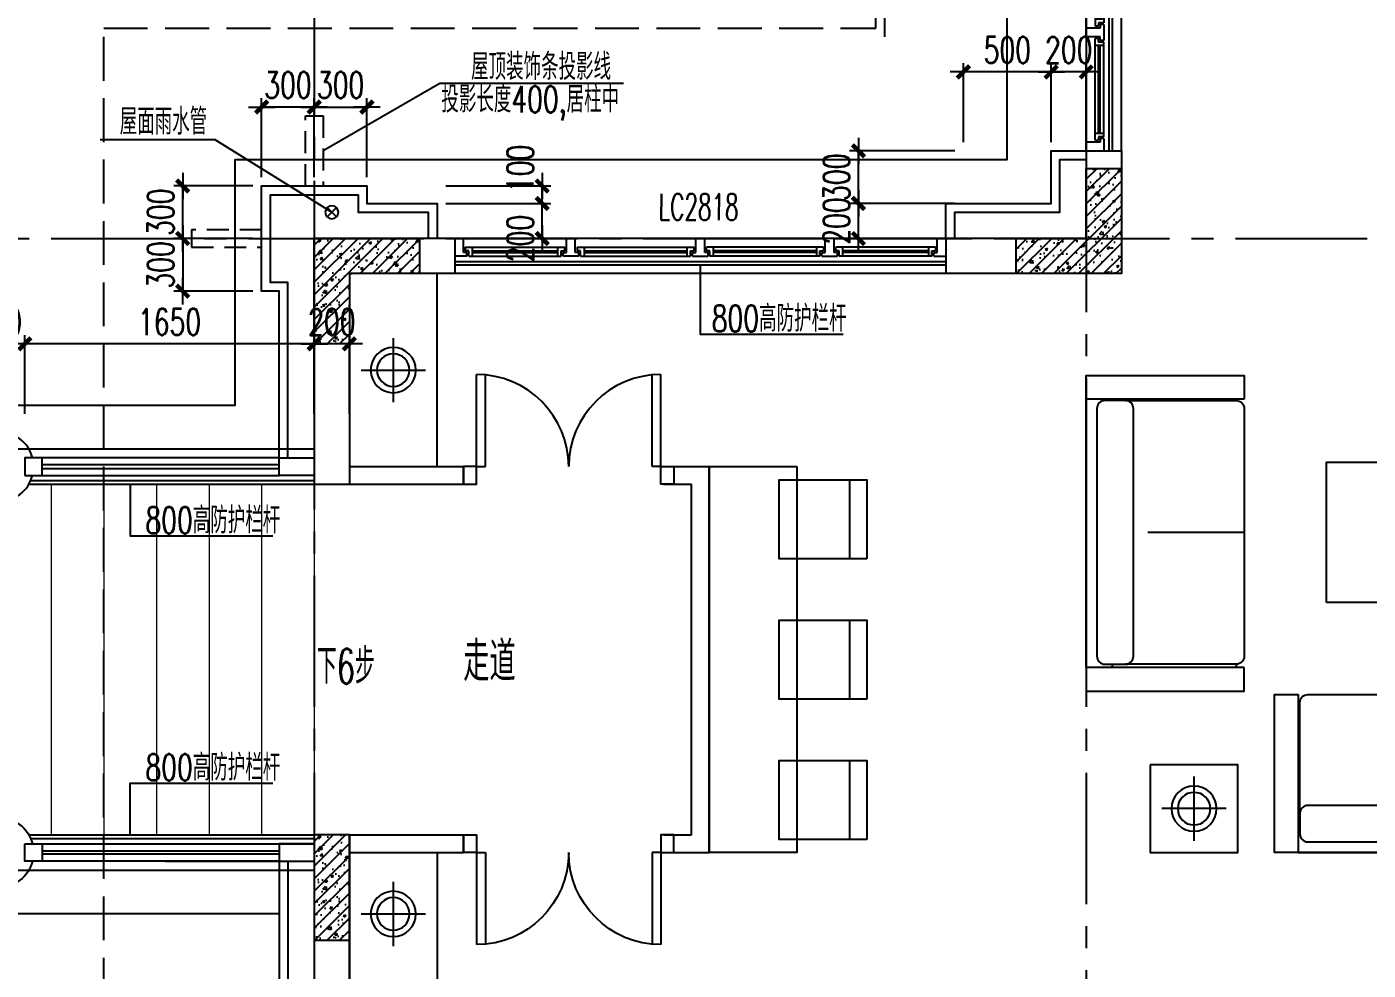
# Model space of a CAD drawing. Extents: x -395226 to -176901, y -140672 to 68263.
# Drawn here: x -259653 to -252008, y 48149 to 53527 of the extents above; entities that cross this region are included whole.
import ezdxf

# ---------------------------------------------------------------- set-up
doc = ezdxf.new("R2010")
doc.units = 0
doc.header["$LTSCALE"] = 1000
doc.header["$MEASUREMENT"] = 0
for name, pattern in [('ACAD_ISO08W100', [36, 24, -3, 6, -3]), ('DASH', [0.35, 0.25, -0.1]), ('HIDDEN', [0.375, 0.25, -0.125]), ('Plans$0$CENTER2', [1.125, 0.75, -0.125, 0.125, -0.125])]:
    doc.linetypes.add(name, pattern=pattern)
doc.layers.get('0').update_dxf_attribs({"linetype": 'CONTINUOUS'})
doc.layers.get('Defpoints').update_dxf_attribs({"linetype": 'CONTINUOUS'})
for name, color, linetype in [('A-COLUMN', 1, 'CONTINUOUS'), ('A-COLUMN-hatch', 252, 'CONTINUOUS'), ('A-DIM', 201, 'CONTINUOUS'), ('A-DOTE', 8, 'ACAD_ISO08W100'), ('A-FACADE', 5, 'CONTINUOUS'), ('A-FACADE-hatch', 252, 'CONTINUOUS'), ('A-FIN-GRAN', 34, 'CONTINUOUS'), ('A-FIN-METAL', 150, 'CONTINUOUS'), ('A-FUR', 251, 'CONTINUOUS'), ('A-LINE', 8, 'CONTINUOUS'), ('A-LVTRY', 147, 'CONTINUOUS'), ('A-NOTE', 150, 'CONTINUOUS'), ('A-RAIN', 6, 'CONTINUOUS'), ('A-ROOF', 7, 'CONTINUOUS'), ('A-TEXT-CN', 31, 'CONTINUOUS'), ('A-WALL', 2, 'CONTINUOUS'), ('A-WINDOW', 4, 'CONTINUOUS'), ('A-WINDOW-TEXT', 93, 'CONTINUOUS'), ('A-隔墙', 3, 'CONTINUOUS'), ('Plans$0$Grid', 9, 'Plans$0$CENTER2'), ('Plans$0$WALL', 3, 'CONTINUOUS')]:
    doc.layers.add(name, color=color, linetype=linetype)
doc.layers.add('A-STAIR', color=30, linetype='CONTINUOUS', lineweight=0)
doc.styles.add('_HZTXT', font='tjromans.shx', dxfattribs={"width": 0.7, "bigfont": 'tjhztxt.shx'})
doc.styles.add('DIM_FONT', font='SIMPLEX', dxfattribs={"width": 0.7, "bigfont": 'GBCBIG'})
doc.styles.add('PRC-S', font='tjromans.shx', dxfattribs={"width": 0.7, "bigfont": 'tjhztxt.shx'})
doc.dimstyles.new('DIM100', dxfattribs={"dimscale": 100, "dimtxt": 3, "dimasz": 0.01, "dimexe": 1, "dimexo": 1, "dimgap": 1, "dimtad": 1, "dimdec": 0, "dimzin": 0, "dimdsep": 46, "dimtxsty": 'DIM_FONT', "dimblk1": '_DIMX', "dimblk2": '_DIMX', "dimsah": 1, "dimcen": 0.01, "dimclrd": 256, "dimclre": 256, "dimclrt": 7, "dimadec": 0, "dimazin": 0, "dimtfac": 1, "dimtdec": 0, "dimtix": 1, "dimtmove": 2, "dimatfit": 3, "dimldrblk": '_DIMX', "dimfxl": 0, "dimtolj": 1, "dimtzin": 5, "dimarcsym": 0})

# ---------------------------------------------------------------- blocks, each defined once
blk = doc.blocks.new('Grid')
at = {"layer": 'Plans$0$Grid', "color": 8}
for p, q in [((-10948.2, 23320), (-10948.2, -15380)), ((-6548.2, 23320), (-6548.2, -15380)), ((-28198.2, 16240), (8601.8, 16240))]:
    blk.add_line(p, q, dxfattribs=at)
blk = doc.blocks.new('A$C1C6E1717')
at = {"ltscale": 1.5}
for p, q in [((0, 0), (0, -50)), ((80, -50), (0, -50)), ((0, -650), (0, -50)), ((50, -60), (50, -640)), ((50, -60), (70, -60)), ((70, -80), (70, -60)), ((80, -70), (80, -50)), ((100, -70), (80, -70)), ((100, -70), (100, 0)), ((200, 0), (200, -2000)), ((50, -100), (100, -100)), ((100, -80), (70, -80)), ((70, -100), (70, -600)), ((80, -100), (80, -600)), ((100, -80), (100, -620)), ((100, -600), (50, -600)), ((80, -650), (0, -650)), ((0, -650), (0, -700)), ((70, -640), (50, -640)), ((70, -620), (70, -640)), ((100, -620), (70, -620)), ((100, -630), (80, -630)), ((80, -630), (80, -650)), ((100, -720), (100, -630)), ((80, -700), (0, -700)), ((0, -700), (0, -1300)), ((50, -1290), (50, -710)), ((70, -710), (50, -710)), ((100, -750), (50, -750)), ((70, -730), (70, -710)), ((100, -730), (70, -730)), ((70, -1250), (70, -750)), ((80, -720), (80, -700)), ((100, -720), (80, -720)), ((80, -1250), (80, -750)), ((100, -1270), (100, -730)), ((50, -1250), (100, -1250)), ((50, -1290), (70, -1290)), ((100, -1270), (70, -1270)), ((70, -1270), (70, -1290)), ((100, -1280), (80, -1280)), ((80, -1280), (80, -1300)), ((100, -1280), (100, -1370)), ((80, -1300), (0, -1300)), ((0, -1350), (0, -1300)), ((80, -1350), (0, -1350)), ((0, -1350), (0, -1950)), ((50, -1940), (50, -1360)), ((70, -1360), (50, -1360)), ((70, -1380), (70, -1360)), ((80, -1370), (80, -1350)), ((100, -1370), (80, -1370)), ((100, -1400), (50, -1400)), ((100, -1380), (70, -1380)), ((70, -1900), (70, -1400)), ((80, -1900), (80, -1400)), ((100, -1920), (100, -1380)), ((50, -1900), (100, -1900)), ((80, -1950), (0, -1950)), ((0, -2000), (0, -1950)), ((50, -1940), (70, -1940)), ((100, -1920), (70, -1920)), ((70, -1920), (70, -1940)), ((100, -1930), (80, -1930)), ((80, -1930), (80, -1950)), ((100, -1930), (100, -2000))]:
    blk.add_line(p, q, dxfattribs=at)
blk = doc.blocks.new('_DIMX')
blk.add_line((-150, 0), (150, 0))
at = {"const_width": 50}
blk.add_lwpolyline([(-70, -70), (70, 70)], dxfattribs=at)
blk = doc.blocks.new('*D421')
at = {"layer": 'A-DIM', "lineweight": -2}
for p, q in [((-257264.8, 52519.8), (-256666.2, 52519.8)), ((-256716.2, 52320.3), (-256716.2, 52519.3)), ((-257264.8, 52319.8), (-256666.2, 52319.8))]:
    blk.add_line(p, q, dxfattribs=at)
at = {"layer": 'Defpoints', "color": 0}
for p in [(-257314.8, 52519.8), (-256716.2, 52519.8), (-257314.8, 52319.8)]:
    blk.add_point(p, dxfattribs=at)
at = {"layer": 'A-DIM', "lineweight": -2, "xscale": 0.5, "yscale": 0.5, "zscale": 0.5}
for p, rotation in [((-256716.2, 52519.8), 90), ((-256716.2, 52319.8), 270)]:
    blk.add_blockref('_DIMX', p, dxfattribs=dict(at, rotation=rotation))
at = {"layer": 'A-DIM', "insert": (-256841.2, 52319.8), "char_height": 150, "attachment_point": 5, "rotation": 90, "style": 'DIM_FONT'}
blk.add_mtext('\\A1;200', dxfattribs=at)
blk = doc.blocks.new('*D534')
at = {"layer": 'A-DIM', "lineweight": -2}
for p, q in [((-254314.9, 52869.8), (-254314.9, 53319.8)), ((-253814.9, 52869.8), (-253814.9, 53319.8)), ((-253815.4, 53269.8), (-254314.4, 53269.8))]:
    blk.add_line(p, q, dxfattribs=at)
at = {"layer": 'Defpoints', "color": 0}
for p in [(-254314.9, 53269.8), (-254314.9, 52819.8), (-253814.9, 52819.8)]:
    blk.add_point(p, dxfattribs=at)
at = {"layer": 'A-DIM', "lineweight": -2, "xscale": 0.5, "yscale": 0.5, "zscale": 0.5}
for p, rotation in [((-254314.9, 53269.8), 180.000000064083), ((-253814.9, 53269.8), 6.408305885940992e-08)]:
    blk.add_blockref('_DIMX', p, dxfattribs=dict(at, rotation=rotation))
at = {"layer": 'A-DIM', "insert": (-254064.9, 53394.8), "char_height": 150, "attachment_point": 5, "rotation": 0, "style": 'DIM_FONT'}
blk.add_mtext('\\A1;500', dxfattribs=at)
blk = doc.blocks.new('*D422')
at = {"layer": 'A-DIM', "lineweight": -2}
for p, q in [((-254913.5, 52520.3), (-254913.5, 52520.8)), ((-254364.9, 52519.8), (-254963.5, 52519.8)), ((-254913.5, 52319.8), (-254913.5, 52519.8)), ((-254364.9, 52319.8), (-254963.5, 52319.8)), ((-254913.5, 52319.3), (-254913.5, 52318.8))]:
    blk.add_line(p, q, dxfattribs=at)
at = {"layer": 'Defpoints', "color": 0}
for p in [(-254913.5, 52519.8), (-254314.9, 52519.8), (-254314.9, 52319.8)]:
    blk.add_point(p, dxfattribs=at)
at = {"layer": 'A-DIM', "lineweight": -2, "xscale": 0.5, "yscale": 0.5, "zscale": 0.5}
for p, rotation in [((-254913.5, 52519.8), 270), ((-254913.5, 52319.8), 90)]:
    blk.add_blockref('_DIMX', p, dxfattribs=dict(at, rotation=rotation))
at = {"layer": 'A-DIM', "insert": (-255038.5, 52419.8), "char_height": 150, "attachment_point": 5, "rotation": 90, "style": 'DIM_FONT'}
blk.add_mtext('\\A1;200', dxfattribs=at)
blk = doc.blocks.new('*D423')
at = {"layer": 'A-DIM', "lineweight": -2}
for p, q in [((-253814.9, 52869.8), (-253814.9, 53319.8)), ((-253614.9, 52869.8), (-253614.9, 53319.8)), ((-253815.4, 53269.8), (-253815.9, 53269.8)), ((-253614.9, 53269.8), (-253814.9, 53269.8)), ((-253614.4, 53269.8), (-253613.9, 53269.8))]:
    blk.add_line(p, q, dxfattribs=at)
at = {"layer": 'Defpoints', "color": 0}
for p in [(-253814.9, 53269.8), (-253814.9, 52819.8), (-253614.9, 52819.8)]:
    blk.add_point(p, dxfattribs=at)
at = {"layer": 'A-DIM', "lineweight": -2, "xscale": 0.5, "yscale": 0.5, "zscale": 0.5}
for p, rotation in [((-253814.9, 53269.8), 3.319211598912855e-08), ((-253614.9, 53269.8), 180.0000000331922)]:
    blk.add_blockref('_DIMX', p, dxfattribs=dict(at, rotation=rotation))
at = {"layer": 'A-DIM', "insert": (-253714.9, 53394.8), "char_height": 150, "attachment_point": 5, "rotation": 0, "style": 'DIM_FONT'}
blk.add_mtext('\\A1;200', dxfattribs=at)
blk = doc.blocks.new('*D533')
at = {"layer": 'A-DIM', "lineweight": -2}
for p, q in [((-254364.9, 52819.8), (-254963.5, 52819.8)), ((-254913.5, 52820.3), (-254913.5, 52820.8)), ((-254913.5, 52519.8), (-254913.5, 52819.8)), ((-254364.9, 52519.8), (-254963.5, 52519.8)), ((-254913.5, 52519.3), (-254913.5, 52518.8))]:
    blk.add_line(p, q, dxfattribs=at)
at = {"layer": 'Defpoints', "color": 0}
for p in [(-254913.5, 52819.8), (-254314.9, 52819.8), (-254314.9, 52519.8)]:
    blk.add_point(p, dxfattribs=at)
at = {"layer": 'A-DIM', "lineweight": -2, "xscale": 0.5, "yscale": 0.5, "zscale": 0.5}
for p, rotation in [((-254913.5, 52819.8), 270), ((-254913.5, 52519.8), 90)]:
    blk.add_blockref('_DIMX', p, dxfattribs=dict(at, rotation=rotation))
at = {"layer": 'A-DIM', "insert": (-255038.5, 52669.8), "char_height": 150, "attachment_point": 5, "rotation": 90, "style": 'DIM_FONT'}
blk.add_mtext('\\A1;300', dxfattribs=at)
blk = doc.blocks.new('*D1033')
at = {"layer": 'A-DIM', "lineweight": -2}
for p, q in [((-257264.8, 52619.8), (-256666.2, 52619.8)), ((-256716.2, 52620.3), (-256716.2, 52620.8)), ((-256716.2, 52519.8), (-256716.2, 52619.8)), ((-257264.8, 52519.8), (-256666.2, 52519.8)), ((-256716.2, 52519.3), (-256716.2, 52518.8))]:
    blk.add_line(p, q, dxfattribs=at)
at = {"layer": 'Defpoints', "color": 0}
for p in [(-257314.8, 52619.8), (-256716.2, 52619.8), (-257314.8, 52519.8)]:
    blk.add_point(p, dxfattribs=at)
at = {"layer": 'A-DIM', "lineweight": -2, "xscale": 0.5, "yscale": 0.5, "zscale": 0.5}
for p, rotation in [((-256716.2, 52619.8), 270), ((-256716.2, 52519.8), 90)]:
    blk.add_blockref('_DIMX', p, dxfattribs=dict(at, rotation=rotation))
at = {"layer": 'A-DIM', "insert": (-256841.2, 52719.8), "char_height": 150, "attachment_point": 5, "rotation": 90, "style": 'DIM_FONT'}
blk.add_mtext('\\A1;100', dxfattribs=at)
blk = doc.blocks.new('*D106')
at = {"layer": 'A-DIM', "lineweight": -2}
for p, q in [((-258364.9, 52319.8), (-258814.9, 52319.8)), ((-258764.9, 52320.3), (-258764.9, 52320.8)), ((-258764.9, 52319.8), (-258764.9, 52019.8)), ((-258364.9, 52019.8), (-258814.9, 52019.8)), ((-258764.9, 52019.3), (-258764.9, 52018.8))]:
    blk.add_line(p, q, dxfattribs=at)
at = {"layer": 'Defpoints', "color": 0}
for p in [(-258314.9, 52319.8), (-258764.9, 52019.8), (-258314.9, 52019.8)]:
    blk.add_point(p, dxfattribs=at)
at = {"layer": 'A-DIM', "lineweight": -2, "xscale": 0.5, "yscale": 0.5, "zscale": 0.5}
for p, rotation in [((-258764.9, 52319.8), 270), ((-258764.9, 52019.8), 90)]:
    blk.add_blockref('_DIMX', p, dxfattribs=dict(at, rotation=rotation))
at = {"layer": 'A-DIM', "insert": (-258889.9, 52169.8), "char_height": 150, "attachment_point": 5, "rotation": 90, "style": 'DIM_FONT'}
blk.add_mtext('\\A1;300', dxfattribs=at)
blk = doc.blocks.new('RAIN PIPE@100x100')
for p, q in [((-26.5, -26.5), (26.5, 26.5)), ((-26.5, 26.5), (26.5, -26.5))]:
    blk.add_line(p, q)
blk.add_circle((0, 0), 37.5)
blk = doc.blocks.new('A$C2EB04E01')
at = {"ltscale": 1.5}
for p, q in [((100, 0), (150, 0)), ((150, -80), (150, 0)), ((737.3, 0), (150, 0)), ((737.3, -80), (737.3, 0)), ((737.3, 0), (787.3, 0)), ((787.3, -80), (787.3, 0)), ((1474.7, 0), (787.3, 0)), ((1474.7, -80), (1474.7, 0)), ((1524.7, 0), (1474.7, 0)), ((1524.7, -80), (1524.7, 0)), ((1524.7, 0), (2212, 0)), ((2212, -80), (2212, 0)), ((2262, 0), (2212, 0)), ((2262, -80), (2262, 0)), ((2262, 0), (2850, 0)), ((2850, -80), (2850, 0)), ((2900, 0), (2850, 0)), ((160, -50), (727.3, -50)), ((160, -50), (160, -70)), ((180, -70), (160, -70)), ((180, -100), (180, -70)), ((200, -50), (200, -100)), ((200, -70), (687.3, -70)), ((687.3, -100), (687.3, -50)), ((707.3, -70), (727.3, -70)), ((707.3, -100), (707.3, -70)), ((727.3, -70), (727.3, -50)), ((797.3, -50), (1464.7, -50)), ((797.3, -50), (797.3, -70)), ((817.3, -70), (797.3, -70)), ((817.3, -100), (817.3, -70)), ((837.3, -50), (837.3, -100)), ((837.3, -70), (1424.7, -70)), ((1424.7, -100), (1424.7, -50)), ((1444.7, -70), (1464.7, -70)), ((1444.7, -100), (1444.7, -70)), ((1464.7, -70), (1464.7, -50)), ((2202, -50), (1534.7, -50)), ((1534.7, -70), (1534.7, -50)), ((1554.7, -70), (1534.7, -70)), ((1554.7, -100), (1554.7, -70)), ((1574.7, -100), (1574.7, -50)), ((2162, -70), (1574.7, -70)), ((2162, -50), (2162, -100)), ((2182, -100), (2182, -70)), ((2182, -70), (2202, -70)), ((2202, -50), (2202, -70)), ((2840, -50), (2272, -50)), ((2272, -70), (2272, -50)), ((2292, -70), (2272, -70)), ((2292, -100), (2292, -70)), ((2312, -100), (2312, -50)), ((2800, -70), (2312, -70)), ((2800, -50), (2800, -100)), ((2820, -100), (2820, -70)), ((2820, -70), (2840, -70)), ((2840, -50), (2840, -70)), ((170, -100), (100, -100)), ((170, -80), (150, -80)), ((170, -100), (170, -80)), ((180, -100), (707.3, -100)), ((200, -80), (687.3, -80)), ((717.3, -100), (717.3, -80)), ((717.3, -80), (737.3, -80)), ((807.3, -100), (717.3, -100)), ((807.3, -80), (787.3, -80)), ((807.3, -100), (807.3, -80)), ((817.3, -100), (1444.7, -100)), ((837.3, -80), (1424.7, -80)), ((1454.7, -100), (1454.7, -80)), ((1454.7, -80), (1474.7, -80)), ((1454.7, -100), (1544.7, -100)), ((1544.7, -80), (1524.7, -80)), ((1544.7, -100), (1544.7, -80)), ((2182, -100), (1554.7, -100)), ((2162, -80), (1574.7, -80)), ((2192, -100), (2192, -80)), ((2192, -80), (2212, -80)), ((2192, -100), (2282, -100)), ((2282, -80), (2262, -80)), ((2282, -100), (2282, -80)), ((2820, -100), (2292, -100)), ((2800, -80), (2312, -80)), ((2830, -100), (2830, -80)), ((2830, -80), (2850, -80)), ((2830, -100), (2900, -100)), ((2900, -200), (100, -200))]:
    blk.add_line(p, q, dxfattribs=at)
blk = doc.blocks.new('A$C052B07B1')
at = {"layer": 'A-FIN-GRAN'}
for start, end in [(104.47751, 255.52249), (284.47751, 75.52249)]:
    blk.add_arc((0, 0), 200, start, end, dxfattribs=at)
at = {"layer": 'A-WINDOW'}
for points in [[(-50, 250), (-50, 150), (50, 150), (50, 250)], [(-50, -150), (-50, -250), (50, -250), (50, -150)]]:
    blk.add_lwpolyline(points, close=True, dxfattribs=at)
blk = doc.blocks.new('*D431')
at = {"layer": 'A-DIM', "lineweight": -2}
for p, q in [((-258014.9, 51319.8), (-258014.9, 51769.8)), ((-257814.9, 51319.8), (-257814.9, 51769.8)), ((-258015.4, 51719.8), (-258015.9, 51719.8)), ((-257814.9, 51719.8), (-258014.9, 51719.8)), ((-257814.4, 51719.8), (-257813.9, 51719.8))]:
    blk.add_line(p, q, dxfattribs=at)
at = {"layer": 'Defpoints', "color": 0}
for p in [(-258014.9, 51719.8), (-258014.9, 51269.8), (-257814.9, 51269.8)]:
    blk.add_point(p, dxfattribs=at)
at = {"layer": 'A-DIM', "lineweight": -2, "xscale": 0.5, "yscale": 0.5, "zscale": 0.5}
for p, rotation in [((-258014.9, 51719.8), 8.335597709179586e-11), ((-257814.9, 51719.8), 180.0000000000834)]:
    blk.add_blockref('_DIMX', p, dxfattribs=dict(at, rotation=rotation))
at = {"layer": 'A-DIM', "insert": (-257914.9, 51844.8), "char_height": 150, "attachment_point": 5, "style": 'DIM_FONT'}
blk.add_mtext('\\A1;200', dxfattribs=at)
blk = doc.blocks.new('*D432')
at = {"layer": 'A-DIM', "lineweight": -2}
for p, q in [((-259664.9, 51319.8), (-259664.9, 51769.8)), ((-258014.9, 51319.8), (-258014.9, 51769.8)), ((-258015.4, 51719.8), (-259664.4, 51719.8))]:
    blk.add_line(p, q, dxfattribs=at)
at = {"layer": 'Defpoints', "color": 0}
for p in [(-259664.9, 51719.8), (-259664.9, 51269.8), (-258014.9, 51269.8)]:
    blk.add_point(p, dxfattribs=at)
at = {"layer": 'A-DIM', "lineweight": -2, "xscale": 0.5, "yscale": 0.5, "zscale": 0.5}
for p, rotation in [((-259664.9, 51719.8), 180.0000000000278), ((-258014.9, 51719.8), 2.781774810500792e-11)]:
    blk.add_blockref('_DIMX', p, dxfattribs=dict(at, rotation=rotation))
at = {"layer": 'A-DIM', "insert": (-258839.9, 51844.8), "char_height": 150, "attachment_point": 5, "style": 'DIM_FONT'}
blk.add_mtext('\\A1;1650', dxfattribs=at)
blk = doc.blocks.new('*D433')
at = {"layer": 'A-DIM', "lineweight": -2}
for p, q in [((-259964.9, 51319.8), (-259964.9, 51769.8)), ((-259664.9, 51319.8), (-259664.9, 51769.8)), ((-259965.4, 51719.8), (-259965.9, 51719.8)), ((-259664.9, 51719.8), (-259964.9, 51719.8)), ((-259664.4, 51719.8), (-259663.9, 51719.8))]:
    blk.add_line(p, q, dxfattribs=at)
at = {"layer": 'Defpoints', "color": 0}
for p in [(-259964.9, 51719.8), (-259964.9, 51269.8), (-259664.9, 51269.8)]:
    blk.add_point(p, dxfattribs=at)
at = {"layer": 'A-DIM', "lineweight": -2, "xscale": 0.5, "yscale": 0.5, "zscale": 0.5}
for p, rotation in [((-259964.9, 51719.8), 3.613110118142555e-11), ((-259664.9, 51719.8), 180.0000000000361)]:
    blk.add_blockref('_DIMX', p, dxfattribs=dict(at, rotation=rotation))
at = {"layer": 'A-DIM', "insert": (-259814.9, 51844.8), "char_height": 150, "attachment_point": 5, "style": 'DIM_FONT'}
blk.add_mtext('\\A1;300', dxfattribs=at)
blk = doc.blocks.new('Columes_2F')
at = {"layer": 'A-COLUMN-hatch'}
h = blk.add_hatch(dxfattribs=at)
h.set_pattern_fill('钢筋混凝土', color=256, scale=20, style=0)
h.set_pattern_definition([(45, (1570.62, 26840), (-35.3553, 35.3553), []), (50, (1570.62, 26840), (143.452, -12.55), [15, -165]), (355, (1570.62, 26840), (-27.75, 150.438), [12, -132]), (100.451, (1582.57, 26838.95), (115.702, 137.888), [12.748, -140.228]), (46.184, (1570.62, 26880), (213.45, -33.104), [22.5, -247.5]), (96.636, (1588.4, 26877.24), (186.93, 194.824), [19.12, -210.343]), (351.184, (1570.62, 26880), (186.93, 194.824), [18, -198]), (21, (1590.62, 26870), (119.381, -80.524), [15, -165]), (326, (1590.62, 26870), (48.663, 145.03), [12, -132]), (71.451, (1600.57, 26863.29), (168.045, 64.506), [12.748, -140.228]), (37.5, (1570.62, 26840), (2.432, 66.5788), [0, -130.4, 0, -134, 0, -132.5]), (7.5, (1570.62, 26840), (52.614, 78.8823), [0, -76.4, 0, -127.4, 0, -50.5]), (327.5, (1526.02, 26840), (106.7645, -4.511), [0, -50, 0, -156, 0, -207]), (317.5, (1506.02, 26840), (116.637, 20.021), [0, -65, 0, -103.6, 0, -147])])
h.paths.add_polyline_path([(2170.6, 27440), (2170.6, 26840), (1570.6, 26840), (1570.6, 27040), (1970.6, 27040), (1970.6, 27440)])
h = blk.add_hatch(dxfattribs=at)
h.set_pattern_fill('钢筋混凝土', color=256, scale=20, style=0)
h.set_pattern_definition([(45, (-2429.38, 26440), (-35.3553, 35.3553), []), (50, (-2429.38, 26440), (143.452, -12.55), [15, -165]), (355, (-2429.38, 26440), (-27.75, 150.438), [12, -132]), (100.451, (-2417.43, 26438.95), (115.702, 137.888), [12.748, -140.228]), (46.184, (-2429.38, 26480), (213.45, -33.104), [22.5, -247.5]), (96.636, (-2411.6, 26477.24), (186.93, 194.824), [19.12, -210.343]), (351.184, (-2429.38, 26480), (186.93, 194.824), [18, -198]), (21, (-2409.38, 26470), (119.381, -80.524), [15, -165]), (326, (-2409.38, 26470), (48.663, 145.03), [12, -132]), (71.451, (-2399.43, 26463.29), (168.045, 64.506), [12.748, -140.228]), (37.5, (-2429.38, 26440), (2.432, 66.5788), [0, -130.4, 0, -134, 0, -132.5]), (7.5, (-2429.38, 26440), (52.614, 78.8823), [0, -76.4, 0, -127.4, 0, -50.5]), (327.5, (-2473.98, 26440), (106.7645, -4.511), [0, -50, 0, -156, 0, -207]), (317.5, (-2493.98, 26440), (116.637, 20.021), [0, -65, 0, -103.6, 0, -147])])
h.paths.add_polyline_path([(-2429.4, 26440), (-2429.4, 27040), (-1829.4, 27040), (-1829.4, 26840), (-2229.4, 26840), (-2229.4, 26440)])
h = blk.add_hatch(dxfattribs=at)
h.set_pattern_fill('钢筋混凝土', color=256, scale=20, style=0)
h.set_pattern_definition([(45, (-2429.38, 23040), (-35.3553, 35.3553), []), (50, (-2429.38, 23040), (143.452, -12.55), [15, -165]), (355, (-2429.38, 23040), (-27.75, 150.44), [12, -132]), (100.451, (-2417.43, 23038.95), (115.702, 137.888), [12.748, -140.228]), (46.184, (-2429.38, 23080), (213.45, -33.104), [22.5, -247.5]), (96.636, (-2411.6, 23077.24), (186.93, 194.82), [19.12, -210.34]), (351.184, (-2429.38, 23080), (186.93, 194.82), [18, -198]), (21, (-2409.38, 23070), (119.381, -80.524), [15, -165]), (326, (-2409.38, 23070), (48.663, 145.03), [12, -132]), (71.451, (-2399.43, 23063.29), (168.045, 64.506), [12.748, -140.228]), (37.5, (-2429.38, 23040), (2.432, 66.5788), [0, -130.4, 0, -134, 0, -132.5]), (7.5, (-2429.38, 23040), (52.614, 78.882), [0, -76.4, 0, -127.4, 0, -50.5]), (327.5, (-2473.98, 23040), (106.7645, -4.511), [0, -50, 0, -156, 0, -207]), (317.5, (-2493.98, 23040), (116.637, 20.021), [0, -65, 0, -103.6, 0, -147])])
h.paths.add_polyline_path([(-2429.4, 23040), (-2229.4, 23040), (-2229.4, 23640), (-2429.4, 23640)])
for points in [[(2170.6, 27440), (2170.6, 26840), (1570.6, 26840), (1570.6, 27040), (1970.6, 27040), (1970.6, 27440)], [(-2429.4, 26440), (-2429.4, 27040), (-1829.4, 27040), (-1829.4, 26840), (-2229.4, 26840), (-2229.4, 26440)], [(-2429.4, 23040), (-2229.4, 23040), (-2229.4, 23640), (-2429.4, 23640)]]:
    blk.add_lwpolyline(points, close=True)
blk = doc.blocks.new('Plans$0$bedside_lamp')
for p, q in [((156074.6, 2667), (156074.6, 3033)), ((155891.5, 2850), (156257.6, 2850))]:
    blk.add_line(p, q)
for radius in [129, 93]:
    blk.add_circle((156074.6, 2850), radius)
blk = doc.blocks.new('Plans$0$A$C539A1996')
for p, q in [((-2019.9, -579), (-2019.9, 321)), ((-489.9, -579), (-489.9, 321)), ((-2019.9, 173.2), (-2010.8, 173.2)), ((-508.5, 173.2), (-489.9, 173.2)), ((-1259.7, -579), (-1259.7, -30.5)), ((-2010.8, -534), (-2019.9, -534))]:
    blk.add_line(p, q)
for points in [[(-489.9, 321), (-2154.9, 321), (-2154.9, -579), (-2019.9, -579)], [(-2019.9, 321), (-354.9, 321), (-354.9, -579), (-489.9, -579)], [(-508.5, -534), (-489.9, -534)]]:
    blk.add_lwpolyline(points)
blk.add_lwpolyline([(-2010.8, 97.2), (-2010.8, 215.3, -0.414214), (-1965.8, 260.3), (-553.5, 260.3, -0.414214), (-508.5, 215.3), (-508.5, 97.2, -0.414214), (-553.5, 52.2), (-1965.8, 52.2, -0.414214)], format="xyb", close=True)
blk.add_lwpolyline([(-2010.8, 97.2), (-2010.8, -534, 0.414214), (-1965.8, -579), (-553.5, -579, 0.414214), (-508.5, -534), (-508.5, 97.2)], format="xyb")
blk = doc.blocks.new('D12')
for p, q in [((75, 0), (75, 525)), ((125, 0), (125, 522.6)), ((1075, 0), (1075, 522.6)), ((1125, 0), (1125, 525)), ((75, 0), (125, 0)), ((1125, 0), (1075, 0))]:
    blk.add_line(p, q)
for points in [[(75, 0), (0, 0), (0, -100), (75, -100)], [(1125, 0), (1200, 0), (1200, -100), (1125, -100)]]:
    blk.add_lwpolyline(points, close=True)
for centre, start, end in [((75, 0), 0, 90), ((1125, 0), 90, 180)]:
    blk.add_arc(centre, 525, start, end)
blk = doc.blocks.new('*D107')
at = {"layer": 'A-DIM', "lineweight": -2}
for p, q in [((-258364.9, 52619.8), (-258814.9, 52619.8)), ((-258764.9, 52620.3), (-258764.9, 52620.8)), ((-258764.9, 52319.8), (-258764.9, 52619.8)), ((-258364.9, 52319.8), (-258814.9, 52319.8)), ((-258764.9, 52319.3), (-258764.9, 52318.8))]:
    blk.add_line(p, q, dxfattribs=at)
at = {"layer": 'Defpoints', "color": 0}
for p in [(-258764.9, 52619.8), (-258314.9, 52619.8), (-258314.9, 52319.8)]:
    blk.add_point(p, dxfattribs=at)
at = {"layer": 'A-DIM', "lineweight": -2, "xscale": 0.5, "yscale": 0.5, "zscale": 0.5}
for p, rotation in [((-258764.9, 52619.8), 270), ((-258764.9, 52319.8), 90)]:
    blk.add_blockref('_DIMX', p, dxfattribs=dict(at, rotation=rotation))
at = {"layer": 'A-DIM', "insert": (-258889.9, 52469.8), "char_height": 150, "attachment_point": 5, "rotation": 90, "style": 'DIM_FONT'}
blk.add_mtext('\\A1;300', dxfattribs=at)
blk = doc.blocks.new('*D535')
at = {"layer": 'A-DIM', "lineweight": -2}
for p, q in [((-258015.4, 53069.8), (-258015.9, 53069.8)), ((-258014.9, 52669.8), (-258014.9, 53119.8)), ((-258014.9, 53069.8), (-257714.9, 53069.8)), ((-257714.9, 52669.8), (-257714.9, 53119.8)), ((-257714.4, 53069.8), (-257713.9, 53069.8))]:
    blk.add_line(p, q, dxfattribs=at)
at = {"layer": 'Defpoints', "color": 0}
for p in [(-257714.9, 53069.8), (-258014.9, 52619.8), (-257714.9, 52619.8)]:
    blk.add_point(p, dxfattribs=at)
at = {"layer": 'A-DIM', "lineweight": -2, "xscale": 0.5, "yscale": 0.5, "zscale": 0.5}
blk.add_blockref('_DIMX', (-258014.9, 53069.8), dxfattribs=at)
at = {"layer": 'A-DIM', "lineweight": -2, "xscale": 0.5, "yscale": 0.5, "zscale": 0.5, "rotation": 180}
blk.add_blockref('_DIMX', (-257714.9, 53069.8), dxfattribs=at)
at = {"layer": 'A-DIM', "insert": (-257864.9, 53194.8), "char_height": 150, "attachment_point": 5, "style": 'DIM_FONT'}
blk.add_mtext('\\A1;300', dxfattribs=at)
blk = doc.blocks.new('*D536')
at = {"layer": 'A-DIM', "lineweight": -2}
for p, q in [((-258315.4, 53069.8), (-258315.9, 53069.8)), ((-258314.9, 52669.8), (-258314.9, 53119.8)), ((-258014.9, 53069.8), (-258314.9, 53069.8)), ((-258014.9, 52669.8), (-258014.9, 53119.8)), ((-258014.4, 53069.8), (-258013.9, 53069.8))]:
    blk.add_line(p, q, dxfattribs=at)
at = {"layer": 'Defpoints', "color": 0}
for p in [(-258314.9, 53069.8), (-258314.9, 52619.8), (-258014.9, 52619.8)]:
    blk.add_point(p, dxfattribs=at)
at = {"layer": 'A-DIM', "lineweight": -2, "xscale": 0.5, "yscale": 0.5, "zscale": 0.5}
for p, rotation in [((-258314.9, 53069.8), 359.9999999990773), ((-258014.9, 53069.8), 179.9999999990773)]:
    blk.add_blockref('_DIMX', p, dxfattribs=dict(at, rotation=rotation))
at = {"layer": 'A-DIM', "insert": (-258164.9, 53194.8), "char_height": 150, "attachment_point": 5, "style": 'DIM_FONT'}
blk.add_mtext('\\A1;300', dxfattribs=at)

msp = doc.modelspace()

# ---------------------------------------------------------------- linework, layer by layer
msp.add_lwpolyline([(-258014.9, 48869.8), (-258214.9, 48869.8), (-258214.9, 48769.8), (-258014.9, 48769.8)])
at = {"layer": 'A-FACADE', "linetype": 'HIDDEN', "ltscale": 0.5}
for points in [[(-258064.8, 52619.8), (-258064.8, 53019.8), (-257964.8, 53019.8), (-257964.8, 52619.8)], [(-258314.8, 52369.8), (-258714.8, 52369.8), (-258714.8, 52269.8), (-258314.8, 52269.8)]]:
    msp.add_lwpolyline(points, dxfattribs=at)
at = {"layer": 'A-FACADE-hatch'}
msp.add_line((-254764.9, 54269.8), (-254764.9, 53469.8), dxfattribs=at)
at = {"layer": 'A-FIN-GRAN'}
for points in [[(-254414.6, 52319.8), (-254414.6, 52519.8), (-253814.9, 52519.8), (-253814.9, 52819.8), (-253614.9, 52819.8)], [(-254364.6, 52319.8), (-254364.6, 52469.8), (-253764.9, 52469.8), (-253764.9, 52769.8), (-253614.9, 52769.8)], [(-258214.9, 51069.8), (-258214.9, 52019.8), (-258314.9, 52019.8), (-258314.9, 52619.8), (-257714.9, 52619.8), (-257714.9, 52519.8), (-257314.9, 52519.8), (-257314.9, 52319.8)], [(-258164.9, 51069.8), (-258164.9, 52069.8), (-258264.9, 52069.8), (-258264.9, 52569.8), (-257764.9, 52569.8), (-257764.9, 52469.8), (-257364.9, 52469.8), (-257364.9, 52319.8)], [(-258214.9, 48769.8), (-258214.9, 46169.8), (-258214.9, 46169.8), (-258214.9, 45619.8), (-258314.9, 45619.8), (-258314.9, 45019.8), (-257714.9, 45019.8), (-257714.9, 45119.8), (-257214.9, 45119.8), (-257214.9, 45319.8)], [(-258164.9, 48769.8), (-258164.9, 46219.8), (-258164.9, 46219.8), (-258164.9, 45569.8), (-258264.9, 45569.8), (-258264.9, 45069.8), (-257764.9, 45069.8), (-257764.9, 45169.8), (-257264.9, 45169.8), (-257264.9, 45319.8)]]:
    msp.add_lwpolyline(points, dxfattribs=at)
at = {"layer": 'A-FIN-METAL'}
for p, q in [((-253484.9, 52819.8), (-253484.9, 54819.8)), ((-253464.9, 52819.8), (-253464.9, 54819.8)), ((-257214.6, 52189.8), (-254414.6, 52189.8)), ((-257214.6, 52169.8), (-254414.6, 52169.8))]:
    msp.add_line(p, q, dxfattribs=at)
for points in [[(-259641.6, 50919.8), (-258014.9, 50919.8)], [(-259631.5, 50939.8), (-258014.9, 50939.8)], [(-259641.6, 48919.8), (-258014.9, 48919.8)], [(-259631.5, 48899.8), (-258014.9, 48899.8)]]:
    msp.add_lwpolyline(points, dxfattribs=at)
at = {"layer": 'A-FUR'}
for p, q in [((-254964.9, 50944.8), (-254964.9, 50494.8)), ((-254964.9, 50144.8), (-254964.9, 49694.8)), ((-254964.9, 49344.8), (-254964.9, 48894.8))]:
    msp.add_line(p, q, dxfattribs=at)
msp.add_lwpolyline([(-257314.9, 51019.8), (-257314.9, 52119.8)], dxfattribs=at)
for points in [[(-252246.1, 50244.5), (-252246.1, 51044.5), (-251046.1, 51044.5), (-251046.1, 50244.5)], [(-254864.9, 50494.8), (-255364.9, 50494.8), (-255364.9, 50944.8), (-254864.9, 50944.8)], [(-254864.9, 49694.8), (-255364.9, 49694.8), (-255364.9, 50144.8), (-254864.9, 50144.8)], [(-254864.9, 48894.8), (-255364.9, 48894.8), (-255364.9, 49344.8), (-254864.9, 49344.8)], [(-253250.8, 49319.8), (-253250.8, 48819.8), (-252750.8, 48819.8), (-252750.8, 49319.8)], [(-257314.9, 48819.8), (-257314.9, 46419.8), (-257814.9, 46419.8), (-257814.9, 48819.8)]]:
    msp.add_lwpolyline(points, close=True, dxfattribs=at)
at = {"layer": 'A-LVTRY'}
for p, q in [((-258864.9, 48869.8), (-258014.9, 48869.8)), ((-258864.9, 48769.8), (-258014.9, 48769.8))]:
    msp.add_line(p, q, dxfattribs=at)
msp.add_lwpolyline([(-258864.9, 48919.8), (-258014.9, 48919.8)], dxfattribs=at)
at = {"layer": 'A-NOTE'}
for points in [[(-256252.3, 53204.5), (-257298.6, 53204.5), (-257964.8, 52819.8)], [(-259236, 52884.5), (-258581.1, 52884.5), (-257914.9, 52469.8)], [(-255814.9, 52169.8), (-255814.9, 51774.4), (-255000.5, 51774.4)], [(-259064.9, 50919.8), (-259064.9, 50624.4), (-258250.5, 50624.4)], [(-259064.9, 48919.8), (-259064.9, 49215.2), (-258250.5, 49215.2)]]:
    msp.add_lwpolyline(points, dxfattribs=at)
at = {"layer": 'A-ROOF', "linetype": 'DASH'}
msp.add_lwpolyline([(-259214.9, 44119.8), (-259214.9, 53519.8), (-254814.9, 53519.8), (-254814.9, 56719.8), (-247614.9, 56719.8), (-247614.9, 53519.8), (-243214.9, 53519.8), (-243214.9, 44119.8), (-247614.9, 44119.8), (-247614.9, 42719.8), (-254814.9, 42719.8), (-254814.9, 44119.8), (-259214.9, 44119.8)], dxfattribs=at)
at = {"layer": 'A-ROOF'}
for points in [[(-263414.9, 51369.8), (-258464.9, 51369.8), (-258464.9, 52769.8), (-254064.9, 52769.8), (-254064.9, 55969.8), (-248364.9, 55969.8), (-248364.9, 52769.8), (-243964.9, 52769.8), (-243964.9, 44869.8), (-248364.9, 44869.8), (-248364.9, 43469.8), (-254064.9, 43469.8), (-254064.9, 44869.8), (-258464.9, 44869.8), (-258464.9, 46219.8)], [(-258214.9, 48469.8), (-263664.9, 48469.8)]]:
    msp.add_lwpolyline(points, dxfattribs=at)
at = {"layer": 'A-STAIR'}
for p, q in [((-259514.9, 50919.8), (-259514.9, 48919.8)), ((-259214.9, 50919.8), (-259214.9, 48919.8)), ((-258914.9, 50919.8), (-258914.9, 48919.8)), ((-258614.9, 50919.8), (-258614.9, 48919.8)), ((-258314.9, 50919.8), (-258314.9, 48919.8)), ((-258014.9, 50919.8), (-258014.9, 48919.8))]:
    msp.add_line(p, q, dxfattribs=at)
at = {"layer": 'A-TEXT-CN', "linetype": 'Continuous', "lineweight": 13}
msp.add_lwpolyline([(-258014.9, 49919.8, 0, 0, 0), (-258014.9, 49919.8, 0, 0, 0), (-258014.9, 49919.8, 0, 0, 0), (-259214.9, 49919.8, 80, 0, 0), (-259514.9, 49919.8, 0, 0, 0)], format="xyseb", dxfattribs=at)
at = {"layer": 'A-WALL'}
for p, q in [((-253614.9, 52819.8), (-253614.9, 52319.8)), ((-253614.9, 52819.8), (-253414.9, 52819.8)), ((-253414.9, 52819.8), (-253414.9, 52119.8)), ((-257214.6, 52319.8), (-258014.9, 52319.8)), ((-258014.9, 52319.8), (-258014.9, 50919.8)), ((-257214.6, 52319.8), (-257214.6, 52119.8)), ((-253614.9, 52319.8), (-254414.6, 52319.8)), ((-254414.6, 52319.8), (-254414.6, 52119.8)), ((-257214.6, 52119.8), (-257814.9, 52119.8)), ((-257814.9, 52119.8), (-257814.9, 50919.8)), ((-253414.9, 52119.8), (-254414.6, 52119.8)), ((-258014.9, 50919.8), (-257814.9, 50919.8)), ((-258014.9, 48919.8), (-258014.9, 46619.8)), ((-257814.9, 48919.8), (-258014.9, 48919.8)), ((-257814.9, 48919.8), (-257814.9, 46419.8))]:
    msp.add_line(p, q, dxfattribs=at)
at = {"layer": 'A-WINDOW'}
for p, q in [((-258214.9, 51069.8), (-259564.9, 51069.8)), ((-258214.9, 51029.8), (-259564.9, 51029.8)), ((-259564.9, 51009.8), (-258214.9, 51009.8)), ((-259564.9, 50969.8), (-258214.9, 50969.8)), ((-259564.9, 48869.8), (-258214.9, 48869.8)), ((-259564.9, 48829.8), (-258214.9, 48829.8)), ((-258214.9, 48809.8), (-259564.9, 48809.8)), ((-258214.9, 48769.8), (-259564.9, 48769.8))]:
    msp.add_line(p, q, dxfattribs=at)
msp.add_lwpolyline([(-258014.9, 50969.8), (-258214.9, 50969.8), (-258214.9, 51069.8), (-258014.9, 51069.8)], dxfattribs=at)
at = {"layer": 'A-隔墙'}
for p, q in [((-257814.9, 51019.8), (-257164.9, 51019.8)), ((-257164.9, 50919.8), (-257164.9, 51019.8)), ((-258014.9, 50919.8), (-257164.9, 50919.8)), ((-256024.9, 50919.8), (-255864.9, 50919.8)), ((-257814.9, 48919.8), (-257164.9, 48919.8)), ((-257164.9, 48919.8), (-257164.9, 48819.8)), ((-256024.9, 48919.8), (-255864.9, 48919.8)), ((-257814.9, 48819.8), (-257164.9, 48819.8)), ((-256004.9, 48819.8), (-255764.9, 48819.8))]:
    msp.add_line(p, q, dxfattribs=at)
msp.add_lwpolyline([(-255264.9, 51019.8), (-255264.9, 48819.8), (-255764.9, 48819.8), (-255764.9, 51019.8)], close=True, dxfattribs=at)
for points in [[(-255764.9, 51019.8), (-255764.9, 48819.8)], [(-255864.9, 48919.8), (-255864.9, 50919.8)]]:
    msp.add_lwpolyline(points, dxfattribs=at)
at = {"layer": 'Defpoints', "color": 6}
for points in [[(-248814.9, 55519.8), (-253614.9, 55519.8), (-253614.9, 52319.8), (-258014.9, 52319.8), (-258014.9, 51119.8), (-263764.9, 51119.8), (-263764.9, 52519.8), (-269764.9, 52519.8), (-269764.9, 47319.8), (-266364.9, 47319.8), (-266364.9, 42179.8), (-266814.9, 42179.8), (-266814.9, 25179.8)], [(-257814.9, 25179.8), (-257814.9, 42179.8), (-263764.9, 42179.8), (-263764.9, 48719.8), (-258014.9, 48719.8), (-258014.9, 45319.8), (-253614.9, 45319.8), (-253614.9, 43919.8), (-248814.9, 43919.8)]]:
    msp.add_lwpolyline(points, dxfattribs=at)
at = {"layer": 'Plans$0$WALL'}
msp.add_line((-256004.9, 51019.8), (-255764.9, 51019.8), dxfattribs=at)

# ---------------------------------------------------------------- block references
at = {"layer": 'A-COLUMN'}
msp.add_blockref('Columes_2F', (-255585.5, 25279.8), dxfattribs=at)
at = {"layer": 'A-DOTE'}
msp.add_blockref('Grid', (-247066.6, 36079.8), dxfattribs=at)
at = {"layer": 'A-FUR', "xscale": -1}
for p, rotation in [((-413639.4, 54419.8), 180.0000000533608), ((-96926.3, 46219.8), 5.336083575002704e-08), ((-413639.4, 51319.8), 180.0000000533608)]:
    msp.add_blockref('Plans$0$bedside_lamp', p, dxfattribs=dict(at, rotation=rotation))
at = {"layer": 'A-FUR', "extrusion": (0, 0, -1), "zscale": -0.9999999999999998}
for p, rotation in [((253293.9, 49384.9), 269.9999999733196), ((250386.5, 49140.8), 179.9999999466392)]:
    msp.add_blockref('Plans$0$A$C539A1996', p, dxfattribs=dict(at, rotation=rotation))
at = {"layer": 'A-LINE', "rotation": 90}
msp.add_blockref('A$C052B07B1', (-259814.9, 51019.8), dxfattribs=at)
at = {"layer": 'A-LINE', "xscale": -1, "rotation": 90}
msp.add_blockref('A$C052B07B1', (-259814.9, 48819.8), dxfattribs=at)
at = {"layer": 'A-RAIN', "xscale": -1, "rotation": 180}
msp.add_blockref('RAIN PIPE@100x100', (-257914.9, 52469.8), dxfattribs=at)
at = {"layer": 'A-WINDOW', "xscale": -1, "rotation": 180}
for name, p in [('A$C1C6E1717', (-253614.9, 52819.8)), ('D12', (-257164.9, 48819.8))]:
    msp.add_blockref(name, p, dxfattribs=at)
at = {"layer": 'A-WINDOW'}
for name, p in [('A$C2EB04E01', (-257314.6, 52319.8)), ('D12', (-257164.9, 51019.8))]:
    msp.add_blockref(name, p, dxfattribs=at)

# ---------------------------------------------------------------- texts
at = {"layer": 'A-NOTE', "style": 'PRC-S', "width": 0.7}
for s, rotation, p in [('屋顶装饰条投影线', 359.99999, (-257121.3, 53224.5)), ('投影长度400,居柱中', 359.99999, (-257290.8, 53038.4)), ('屋面雨水管', 0, (-259124, 52912)), ('800高防护栏杆', 0, (-255749.8, 51789.1))]:
    msp.add_text(s, height=150, rotation=rotation, dxfattribs=at).set_placement(p)
for p in [(-258977.4, 50639.2), (-258977.4, 49230)]:
    msp.add_text('800高防护栏杆', height=150, dxfattribs=at).set_placement(p)
at = {"layer": 'A-TEXT-CN', "linetype": 'Continuous', "lineweight": 13, "style": 'PRC-S', "width": 0.6}
msp.add_text('下6步', height=200, dxfattribs=at).set_placement((-258000.1, 49781.8))
at = {"layer": 'A-TEXT-CN', "style": 'PRC-S', "width": 0.7}
msp.add_text('走道 ', height=225, dxfattribs=at).set_placement((-257166.1, 49797))
at = {"layer": 'A-WINDOW-TEXT', "style": '_HZTXT', "oblique": 0.6, "width": 0.6}
msp.add_text('LC2818', height=150, dxfattribs=at).set_placement((-256052.5, 52425.6))

# ---------------------------------------------------------------- dimensions: what is measured, and where the dimension line sits
at = {"layer": 'A-DIM'}
for p1, p2, distance, picture, middle in [((-253814.9, 52819.8), (-254314.9, 52819.8), -450, '*D534', (-254064.9, 53394.8)), ((-253614.9, 52819.8), (-253814.9, 52819.8), -450, '*D423', (-253714.9, 53394.8)), ((-258014.9, 52619.8), (-258314.9, 52619.8), -450, '*D536', (-258164.9, 53194.8)), ((-258014.9, 52619.8), (-257714.9, 52619.8), 450, '*D535', (-257864.9, 53194.8)), ((-254314.9, 52519.8), (-254314.9, 52819.8), 598.6, '*D533', (-255038.5, 52669.8)), ((-258314.9, 52319.8), (-258314.9, 52619.8), 450, '*D107', (-258889.9, 52469.8)), ((-254314.9, 52319.8), (-254314.9, 52519.8), 598.6, '*D422', (-255038.5, 52419.8)), ((-258314.9, 52319.8), (-258314.9, 52019.8), -450, '*D106', (-258889.9, 52169.8)), ((-259664.9, 51269.8), (-259964.9, 51269.8), -450, '*D433', (-259814.9, 51844.8)), ((-258014.9, 51269.8), (-259664.9, 51269.8), -450, '*D432', (-258839.9, 51844.8)), ((-257814.9, 51269.8), (-258014.9, 51269.8), -450, '*D431', (-257914.9, 51844.8))]:
    dim = msp.add_aligned_dim(p1=p1, p2=p2, distance=distance, dimstyle='DIM100', override={"dimscale": 50, "dimclrt": 256}, dxfattribs=at)
    dim.commit()
    dim.dimension.update_dxf_attribs({"geometry": picture, "text_midpoint": middle})
for base, p1, p2, picture, middle in [((-256716.2, 52619.8), (-257314.8, 52519.8), (-257314.8, 52619.8), '*D1033', (-256841.2, 52719.8)), ((-256716.2, 52519.8), (-257314.8, 52319.8), (-257314.8, 52519.8), '*D421', (-256841.2, 52319.8))]:
    dim = msp.add_linear_dim(base=base, p1=p1, p2=p2, angle=90, dimstyle='DIM100', override={"dimscale": 50, "dimclrt": 256}, dxfattribs=at)
    dim.commit()
    dim.dimension.update_dxf_attribs({"geometry": picture, "text_midpoint": middle, "dimtype": 129})

doc.saveas('drawing.dxf')
